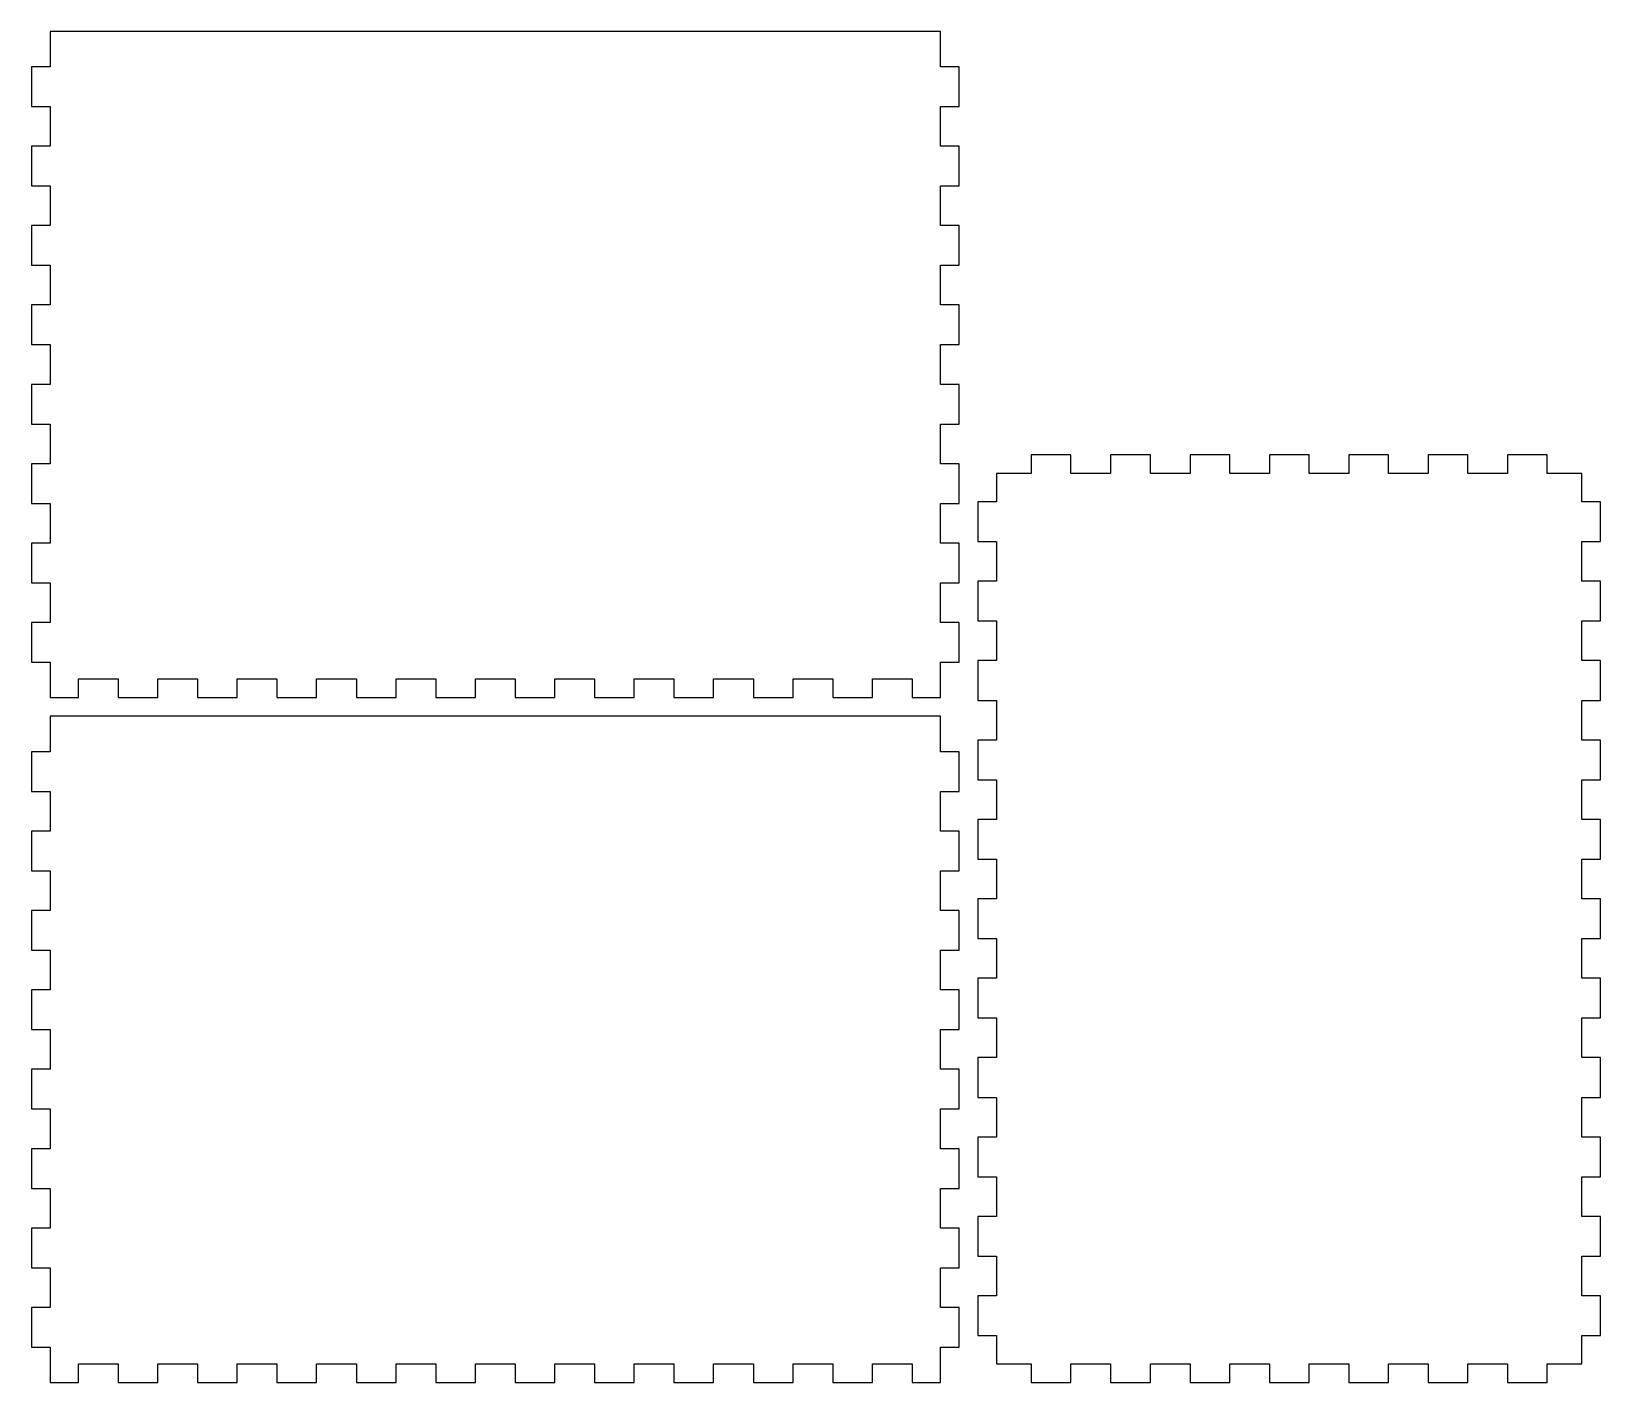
# Model space of a CAD drawing. Header units: millimetres. Extents: x -606 to 612, y -200 to 208.
# Drawn here: x -400.6 to -148.6, y -8.6 to 208.4 of the extents above; entities that cross this region are included whole.
import ezdxf

# ---------------------------------------------------------------- set-up
doc = ezdxf.new("R2010")
doc.units = ezdxf.units.MM
doc.header["$MEASUREMENT"] = 0
for name, color, linetype in [('bottom_outsideCutPath', 7, 'Continuous'), ('left_outsideCutPath', 7, 'Continuous'), ('right_outsideCutPath', 7, 'Continuous')]:
    doc.layers.add(name, color=color, linetype=linetype)

msp = doc.modelspace()

# ---------------------------------------------------------------- linework, layer by layer
at = {"layer": 'bottom_outsideCutPath'}
for p, q in [((-233.61, 140.44), (-239.99, 140.44)), ((-239.99, 140.44), (-239.99, 137.44)), ((-233.61, 137.44), (-233.61, 140.44)), ((-220.86, 140.44), (-227.24, 140.44)), ((-227.24, 140.44), (-227.24, 137.44)), ((-220.86, 137.44), (-220.86, 140.44)), ((-208.11, 140.44), (-214.49, 140.44)), ((-214.49, 140.44), (-214.49, 137.44)), ((-208.11, 137.44), (-208.11, 140.44)), ((-195.36, 140.44), (-201.74, 140.44)), ((-201.74, 140.44), (-201.74, 137.44)), ((-195.36, 137.44), (-195.36, 140.44)), ((-182.61, 140.44), (-188.99, 140.44)), ((-188.99, 140.44), (-188.99, 137.44)), ((-182.61, 137.44), (-182.61, 140.44)), ((-169.86, 140.44), (-176.24, 140.44)), ((-176.24, 140.44), (-176.24, 137.44)), ((-169.86, 137.44), (-169.86, 140.44)), ((-157.11, 140.44), (-163.49, 140.44)), ((-163.49, 140.44), (-163.49, 137.44)), ((-157.11, 137.44), (-157.11, 140.44)), ((-245.55, 137.44), (-245.55, 132.88)), ((-239.99, 137.44), (-245.55, 137.44)), ((-227.24, 137.44), (-233.61, 137.44)), ((-214.49, 137.44), (-220.86, 137.44)), ((-201.74, 137.44), (-208.11, 137.44)), ((-188.99, 137.44), (-195.36, 137.44)), ((-176.24, 137.44), (-182.61, 137.44)), ((-163.49, 137.44), (-169.86, 137.44)), ((-151.55, 137.44), (-157.11, 137.44)), ((-151.55, 132.88), (-151.55, 137.44)), ((-245.55, 132.88), (-248.55, 132.88)), ((-248.55, 132.88), (-248.55, 126.5)), ((-148.55, 132.88), (-151.55, 132.88)), ((-148.55, 126.5), (-148.55, 132.88)), ((-248.55, 126.5), (-245.55, 126.5)), ((-245.55, 126.5), (-245.55, 120.13)), ((-151.55, 120.13), (-151.55, 126.5)), ((-151.55, 126.5), (-148.55, 126.5)), ((-245.55, 120.13), (-248.55, 120.13)), ((-248.55, 120.13), (-248.55, 113.75)), ((-148.55, 120.13), (-151.55, 120.13)), ((-148.55, 113.75), (-148.55, 120.13)), ((-248.55, 113.75), (-245.55, 113.75)), ((-245.55, 113.75), (-245.55, 107.38)), ((-151.55, 107.38), (-151.55, 113.75)), ((-151.55, 113.75), (-148.55, 113.75)), ((-245.55, 107.38), (-248.55, 107.38)), ((-248.55, 107.38), (-248.55, 101)), ((-148.55, 107.38), (-151.55, 107.38)), ((-148.55, 101), (-148.55, 107.38)), ((-248.55, 101), (-245.55, 101)), ((-245.55, 101), (-245.55, 94.63)), ((-151.55, 94.63), (-151.55, 101)), ((-151.55, 101), (-148.55, 101)), ((-245.55, 94.63), (-248.55, 94.63)), ((-248.55, 94.63), (-248.55, 88.25)), ((-148.55, 94.63), (-151.55, 94.63)), ((-148.55, 88.25), (-148.55, 94.63)), ((-248.55, 88.25), (-245.55, 88.25)), ((-245.55, 88.25), (-245.55, 81.88)), ((-151.55, 81.88), (-151.55, 88.25)), ((-151.55, 88.25), (-148.55, 88.25)), ((-245.55, 81.88), (-248.55, 81.88)), ((-248.55, 81.88), (-248.55, 75.5)), ((-148.55, 81.88), (-151.55, 81.88)), ((-148.55, 75.5), (-148.55, 81.88)), ((-248.55, 75.5), (-245.55, 75.5)), ((-245.55, 75.5), (-245.55, 69.13)), ((-151.55, 69.13), (-151.55, 75.5)), ((-151.55, 75.5), (-148.55, 75.5)), ((-245.55, 69.13), (-248.55, 69.13)), ((-248.55, 69.13), (-248.55, 62.75)), ((-148.55, 69.13), (-151.55, 69.13)), ((-148.55, 62.75), (-148.55, 69.13)), ((-248.55, 62.75), (-245.55, 62.75)), ((-245.55, 62.75), (-245.55, 56.38)), ((-151.55, 56.38), (-151.55, 62.75)), ((-151.55, 62.75), (-148.55, 62.75)), ((-245.55, 56.38), (-248.55, 56.38)), ((-248.55, 56.38), (-248.55, 50)), ((-148.55, 56.38), (-151.55, 56.38)), ((-148.55, 50), (-148.55, 56.38)), ((-248.55, 50), (-245.55, 50)), ((-245.55, 50), (-245.55, 43.63)), ((-151.55, 43.63), (-151.55, 50)), ((-151.55, 50), (-148.55, 50)), ((-245.55, 43.63), (-248.55, 43.63)), ((-248.55, 43.63), (-248.55, 37.25)), ((-148.55, 43.63), (-151.55, 43.63)), ((-148.55, 37.25), (-148.55, 43.63)), ((-248.55, 37.25), (-245.55, 37.25)), ((-245.55, 37.25), (-245.55, 30.88)), ((-151.55, 30.88), (-151.55, 37.25)), ((-151.55, 37.25), (-148.55, 37.25)), ((-245.55, 30.88), (-248.55, 30.88)), ((-248.55, 30.88), (-248.55, 24.5)), ((-148.55, 30.88), (-151.55, 30.88)), ((-148.55, 24.5), (-148.55, 30.88)), ((-248.55, 24.5), (-245.55, 24.5)), ((-245.55, 24.5), (-245.55, 18.13)), ((-151.55, 18.13), (-151.55, 24.5)), ((-151.55, 24.5), (-148.55, 24.5)), ((-245.55, 18.13), (-248.55, 18.13)), ((-248.55, 18.13), (-248.55, 11.75)), ((-148.55, 18.13), (-151.55, 18.13)), ((-148.55, 11.75), (-148.55, 18.13)), ((-248.55, 11.75), (-245.55, 11.75)), ((-245.55, 11.75), (-245.55, 5.38)), ((-151.55, 5.38), (-151.55, 11.75)), ((-151.55, 11.75), (-148.55, 11.75)), ((-245.55, 5.38), (-248.55, 5.38)), ((-248.55, 5.38), (-248.55, -1)), ((-148.55, 5.38), (-151.55, 5.38)), ((-148.55, -1), (-148.55, 5.38)), ((-248.55, -1), (-245.55, -1)), ((-245.55, -1), (-245.55, -5.56)), ((-151.55, -5.56), (-151.55, -1)), ((-151.55, -1), (-148.55, -1)), ((-245.55, -5.56), (-239.99, -5.56)), ((-239.99, -5.56), (-239.99, -8.56)), ((-233.61, -8.56), (-233.61, -5.56)), ((-233.61, -5.56), (-227.24, -5.56)), ((-227.24, -5.56), (-227.24, -8.56)), ((-220.86, -8.56), (-220.86, -5.56)), ((-220.86, -5.56), (-214.49, -5.56)), ((-214.49, -5.56), (-214.49, -8.56)), ((-208.11, -8.56), (-208.11, -5.56)), ((-208.11, -5.56), (-201.74, -5.56)), ((-201.74, -5.56), (-201.74, -8.56)), ((-195.36, -8.56), (-195.36, -5.56)), ((-195.36, -5.56), (-188.99, -5.56)), ((-188.99, -5.56), (-188.99, -8.56)), ((-182.61, -8.56), (-182.61, -5.56)), ((-182.61, -5.56), (-176.24, -5.56)), ((-176.24, -5.56), (-176.24, -8.56)), ((-169.86, -8.56), (-169.86, -5.56)), ((-169.86, -5.56), (-163.49, -5.56)), ((-163.49, -5.56), (-163.49, -8.56)), ((-157.11, -8.56), (-157.11, -5.56)), ((-157.11, -5.56), (-151.55, -5.56)), ((-239.99, -8.56), (-233.61, -8.56)), ((-227.24, -8.56), (-220.86, -8.56)), ((-214.49, -8.56), (-208.11, -8.56)), ((-201.74, -8.56), (-195.36, -8.56)), ((-188.99, -8.56), (-182.61, -8.56)), ((-176.24, -8.56), (-169.86, -8.56)), ((-163.49, -8.56), (-157.11, -8.56))]:
    msp.add_line(p, q, dxfattribs=at)
at = {"layer": 'left_outsideCutPath'}
for p, q in [((-397.55, 98.44), (-397.55, 92.75)), ((-254.55, 98.44), (-397.55, 98.44)), ((-254.55, 92.75), (-254.55, 98.44)), ((-397.55, 92.75), (-400.55, 92.75)), ((-400.55, 92.75), (-400.55, 86.38)), ((-251.55, 92.75), (-254.55, 92.75)), ((-251.55, 86.38), (-251.55, 92.75)), ((-400.55, 86.38), (-397.55, 86.38)), ((-397.55, 86.38), (-397.55, 80)), ((-254.55, 80), (-254.55, 86.38)), ((-254.55, 86.38), (-251.55, 86.38)), ((-397.55, 80), (-400.55, 80)), ((-400.55, 80), (-400.55, 73.63)), ((-251.55, 80), (-254.55, 80)), ((-251.55, 73.63), (-251.55, 80)), ((-400.55, 73.63), (-397.55, 73.63)), ((-397.55, 73.63), (-397.55, 67.25)), ((-254.55, 67.25), (-254.55, 73.63)), ((-254.55, 73.63), (-251.55, 73.63)), ((-397.55, 67.25), (-400.55, 67.25)), ((-400.55, 67.25), (-400.55, 60.88)), ((-251.55, 67.25), (-254.55, 67.25)), ((-251.55, 60.88), (-251.55, 67.25)), ((-400.55, 60.88), (-397.55, 60.88)), ((-397.55, 60.88), (-397.55, 54.5)), ((-254.55, 54.5), (-254.55, 60.88)), ((-254.55, 60.88), (-251.55, 60.88)), ((-397.55, 54.5), (-400.55, 54.5)), ((-400.55, 54.5), (-400.55, 48.13)), ((-251.55, 54.5), (-254.55, 54.5)), ((-251.55, 48.13), (-251.55, 54.5)), ((-400.55, 48.13), (-397.55, 48.13)), ((-397.55, 48.13), (-397.55, 41.75)), ((-254.55, 41.75), (-254.55, 48.13)), ((-254.55, 48.13), (-251.55, 48.13)), ((-397.55, 41.75), (-400.55, 41.75)), ((-400.55, 41.75), (-400.55, 35.38)), ((-251.55, 41.75), (-254.55, 41.75)), ((-251.55, 35.38), (-251.55, 41.75)), ((-400.55, 35.38), (-397.55, 35.38)), ((-397.55, 35.38), (-397.55, 29)), ((-254.55, 29), (-254.55, 35.38)), ((-254.55, 35.38), (-251.55, 35.38)), ((-397.55, 29), (-400.55, 29)), ((-400.55, 29), (-400.55, 22.63)), ((-251.55, 29), (-254.55, 29)), ((-251.55, 22.63), (-251.55, 29)), ((-400.55, 22.63), (-397.55, 22.63)), ((-397.55, 22.63), (-397.55, 16.25)), ((-254.55, 16.25), (-254.55, 22.63)), ((-254.55, 22.63), (-251.55, 22.63)), ((-397.55, 16.25), (-400.55, 16.25)), ((-400.55, 16.25), (-400.55, 9.88)), ((-251.55, 16.25), (-254.55, 16.25)), ((-251.55, 9.88), (-251.55, 16.25)), ((-400.55, 9.88), (-397.55, 9.88)), ((-397.55, 9.88), (-397.55, 3.5)), ((-254.55, 3.5), (-254.55, 9.88)), ((-254.55, 9.88), (-251.55, 9.88)), ((-397.55, 3.5), (-400.55, 3.5)), ((-400.55, 3.5), (-400.55, -2.87)), ((-251.55, 3.5), (-254.55, 3.5)), ((-251.55, -2.87), (-251.55, 3.5)), ((-400.55, -2.87), (-397.55, -2.87)), ((-397.55, -2.87), (-397.55, -8.56)), ((-254.55, -8.56), (-254.55, -2.87)), ((-254.55, -2.87), (-251.55, -2.87)), ((-392.99, -8.56), (-392.99, -5.56)), ((-392.99, -5.56), (-386.61, -5.56)), ((-386.61, -5.56), (-386.61, -8.56)), ((-380.24, -8.56), (-380.24, -5.56)), ((-380.24, -5.56), (-373.86, -5.56)), ((-373.86, -5.56), (-373.86, -8.56)), ((-367.49, -8.56), (-367.49, -5.56)), ((-367.49, -5.56), (-361.11, -5.56)), ((-361.11, -5.56), (-361.11, -8.56)), ((-354.74, -8.56), (-354.74, -5.56)), ((-354.74, -5.56), (-348.36, -5.56)), ((-348.36, -5.56), (-348.36, -8.56)), ((-341.99, -8.56), (-341.99, -5.56)), ((-341.99, -5.56), (-335.61, -5.56)), ((-335.61, -5.56), (-335.61, -8.56)), ((-329.24, -8.56), (-329.24, -5.56)), ((-329.24, -5.56), (-322.86, -5.56)), ((-322.86, -5.56), (-322.86, -8.56)), ((-316.49, -8.56), (-316.49, -5.56)), ((-316.49, -5.56), (-310.11, -5.56)), ((-310.11, -5.56), (-310.11, -8.56)), ((-303.74, -8.56), (-303.74, -5.56)), ((-303.74, -5.56), (-297.36, -5.56)), ((-297.36, -5.56), (-297.36, -8.56)), ((-290.99, -8.56), (-290.99, -5.56)), ((-290.99, -5.56), (-284.61, -5.56)), ((-284.61, -5.56), (-284.61, -8.56)), ((-278.24, -8.56), (-278.24, -5.56)), ((-278.24, -5.56), (-271.86, -5.56)), ((-271.86, -5.56), (-271.86, -8.56)), ((-265.49, -8.56), (-265.49, -5.56)), ((-265.49, -5.56), (-259.11, -5.56)), ((-259.11, -5.56), (-259.11, -8.56)), ((-397.55, -8.56), (-392.99, -8.56)), ((-386.61, -8.56), (-380.24, -8.56)), ((-373.86, -8.56), (-367.49, -8.56)), ((-361.11, -8.56), (-354.74, -8.56)), ((-348.36, -8.56), (-341.99, -8.56)), ((-335.61, -8.56), (-329.24, -8.56)), ((-322.86, -8.56), (-316.49, -8.56)), ((-310.11, -8.56), (-303.74, -8.56)), ((-297.36, -8.56), (-290.99, -8.56)), ((-284.61, -8.56), (-278.24, -8.56)), ((-271.86, -8.56), (-265.49, -8.56)), ((-259.11, -8.56), (-254.55, -8.56))]:
    msp.add_line(p, q, dxfattribs=at)
at = {"layer": 'right_outsideCutPath'}
for p, q in [((-397.55, 208.44), (-397.55, 202.75)), ((-254.55, 208.44), (-397.55, 208.44)), ((-254.55, 202.75), (-254.55, 208.44)), ((-397.55, 202.75), (-400.55, 202.75)), ((-400.55, 202.75), (-400.55, 196.38)), ((-251.55, 202.75), (-254.55, 202.75)), ((-251.55, 196.38), (-251.55, 202.75)), ((-400.55, 196.38), (-397.55, 196.38)), ((-397.55, 196.38), (-397.55, 190)), ((-254.55, 190), (-254.55, 196.38)), ((-254.55, 196.38), (-251.55, 196.38)), ((-397.55, 190), (-400.55, 190)), ((-400.55, 190), (-400.55, 183.63)), ((-251.55, 190), (-254.55, 190)), ((-251.55, 183.63), (-251.55, 190)), ((-400.55, 183.63), (-397.55, 183.63)), ((-397.55, 183.63), (-397.55, 177.25)), ((-254.55, 177.25), (-254.55, 183.63)), ((-254.55, 183.63), (-251.55, 183.63)), ((-397.55, 177.25), (-400.55, 177.25)), ((-400.55, 177.25), (-400.55, 170.88)), ((-251.55, 177.25), (-254.55, 177.25)), ((-251.55, 170.88), (-251.55, 177.25)), ((-400.55, 170.88), (-397.55, 170.88)), ((-397.55, 170.88), (-397.55, 164.5)), ((-254.55, 164.5), (-254.55, 170.88)), ((-254.55, 170.88), (-251.55, 170.88)), ((-397.55, 164.5), (-400.55, 164.5)), ((-400.55, 164.5), (-400.55, 158.13)), ((-251.55, 164.5), (-254.55, 164.5)), ((-251.55, 158.13), (-251.55, 164.5)), ((-400.55, 158.13), (-397.55, 158.13)), ((-397.55, 158.13), (-397.55, 151.75)), ((-254.55, 151.75), (-254.55, 158.13)), ((-254.55, 158.13), (-251.55, 158.13)), ((-397.55, 151.75), (-400.55, 151.75)), ((-400.55, 151.75), (-400.55, 145.38)), ((-251.55, 151.75), (-254.55, 151.75)), ((-251.55, 145.38), (-251.55, 151.75)), ((-400.55, 145.38), (-397.55, 145.38)), ((-397.55, 145.38), (-397.55, 139)), ((-254.55, 139), (-254.55, 145.38)), ((-254.55, 145.38), (-251.55, 145.38)), ((-397.55, 139), (-400.55, 139)), ((-400.55, 139), (-400.55, 132.63)), ((-251.55, 139), (-254.55, 139)), ((-251.55, 132.63), (-251.55, 139)), ((-400.55, 132.63), (-397.55, 132.63)), ((-397.55, 132.63), (-397.55, 126.25)), ((-254.55, 126.25), (-254.55, 132.63)), ((-254.55, 132.63), (-251.55, 132.63)), ((-397.55, 126.25), (-400.55, 126.25)), ((-400.55, 126.25), (-400.55, 119.88)), ((-251.55, 126.25), (-254.55, 126.25)), ((-251.55, 119.88), (-251.55, 126.25)), ((-400.55, 119.88), (-397.55, 119.88)), ((-397.55, 119.88), (-397.55, 113.5)), ((-254.55, 113.5), (-254.55, 119.88)), ((-254.55, 119.88), (-251.55, 119.88)), ((-397.55, 113.5), (-400.55, 113.5)), ((-400.55, 113.5), (-400.55, 107.13)), ((-251.55, 113.5), (-254.55, 113.5)), ((-251.55, 107.13), (-251.55, 113.5)), ((-400.55, 107.13), (-397.55, 107.13)), ((-397.55, 107.13), (-397.55, 101.44)), ((-254.55, 101.44), (-254.55, 107.13)), ((-254.55, 107.13), (-251.55, 107.13)), ((-392.99, 101.44), (-392.99, 104.44)), ((-392.99, 104.44), (-386.61, 104.44)), ((-386.61, 104.44), (-386.61, 101.44)), ((-380.24, 101.44), (-380.24, 104.44)), ((-380.24, 104.44), (-373.86, 104.44)), ((-373.86, 104.44), (-373.86, 101.44)), ((-367.49, 101.44), (-367.49, 104.44)), ((-367.49, 104.44), (-361.11, 104.44)), ((-361.11, 104.44), (-361.11, 101.44)), ((-354.74, 101.44), (-354.74, 104.44)), ((-354.74, 104.44), (-348.36, 104.44)), ((-348.36, 104.44), (-348.36, 101.44)), ((-341.99, 101.44), (-341.99, 104.44)), ((-341.99, 104.44), (-335.61, 104.44)), ((-335.61, 104.44), (-335.61, 101.44)), ((-329.24, 101.44), (-329.24, 104.44)), ((-329.24, 104.44), (-322.86, 104.44)), ((-322.86, 104.44), (-322.86, 101.44)), ((-316.49, 101.44), (-316.49, 104.44)), ((-316.49, 104.44), (-310.11, 104.44)), ((-310.11, 104.44), (-310.11, 101.44)), ((-303.74, 101.44), (-303.74, 104.44)), ((-303.74, 104.44), (-297.36, 104.44)), ((-297.36, 104.44), (-297.36, 101.44)), ((-290.99, 101.44), (-290.99, 104.44)), ((-290.99, 104.44), (-284.61, 104.44)), ((-284.61, 104.44), (-284.61, 101.44)), ((-278.24, 101.44), (-278.24, 104.44)), ((-278.24, 104.44), (-271.86, 104.44)), ((-271.86, 104.44), (-271.86, 101.44)), ((-265.49, 101.44), (-265.49, 104.44)), ((-265.49, 104.44), (-259.11, 104.44)), ((-259.11, 104.44), (-259.11, 101.44)), ((-397.55, 101.44), (-392.99, 101.44)), ((-386.61, 101.44), (-380.24, 101.44)), ((-373.86, 101.44), (-367.49, 101.44)), ((-361.11, 101.44), (-354.74, 101.44)), ((-348.36, 101.44), (-341.99, 101.44)), ((-335.61, 101.44), (-329.24, 101.44)), ((-322.86, 101.44), (-316.49, 101.44)), ((-310.11, 101.44), (-303.74, 101.44)), ((-297.36, 101.44), (-290.99, 101.44)), ((-284.61, 101.44), (-278.24, 101.44)), ((-271.86, 101.44), (-265.49, 101.44)), ((-259.11, 101.44), (-254.55, 101.44))]:
    msp.add_line(p, q, dxfattribs=at)

doc.saveas('drawing.dxf')
